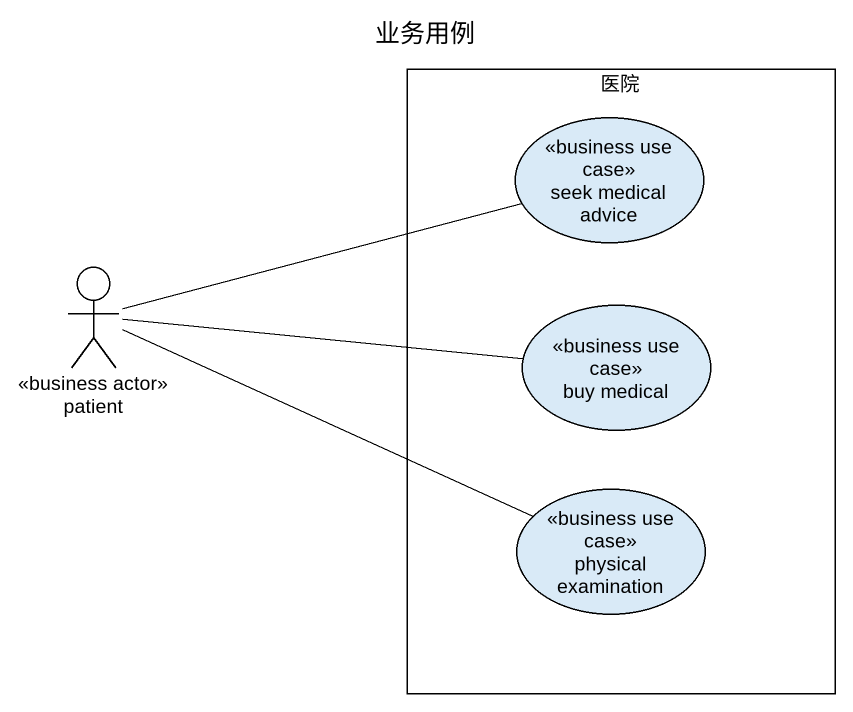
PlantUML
@startuml
title 业务用例
rectangle 医院 {
  usecase "seek medical advice" as seek_medical_advice <<business use case>>
  usecase "buy medical" as buy_medical <<business use case>>
  usecase "physical examination" as physical_examination <<business use case>>
}
actor patient <<business actor>>
patient -right- seek_medical_advice
patient -right- buy_medical
patient -right- physical_examination
@enduml
